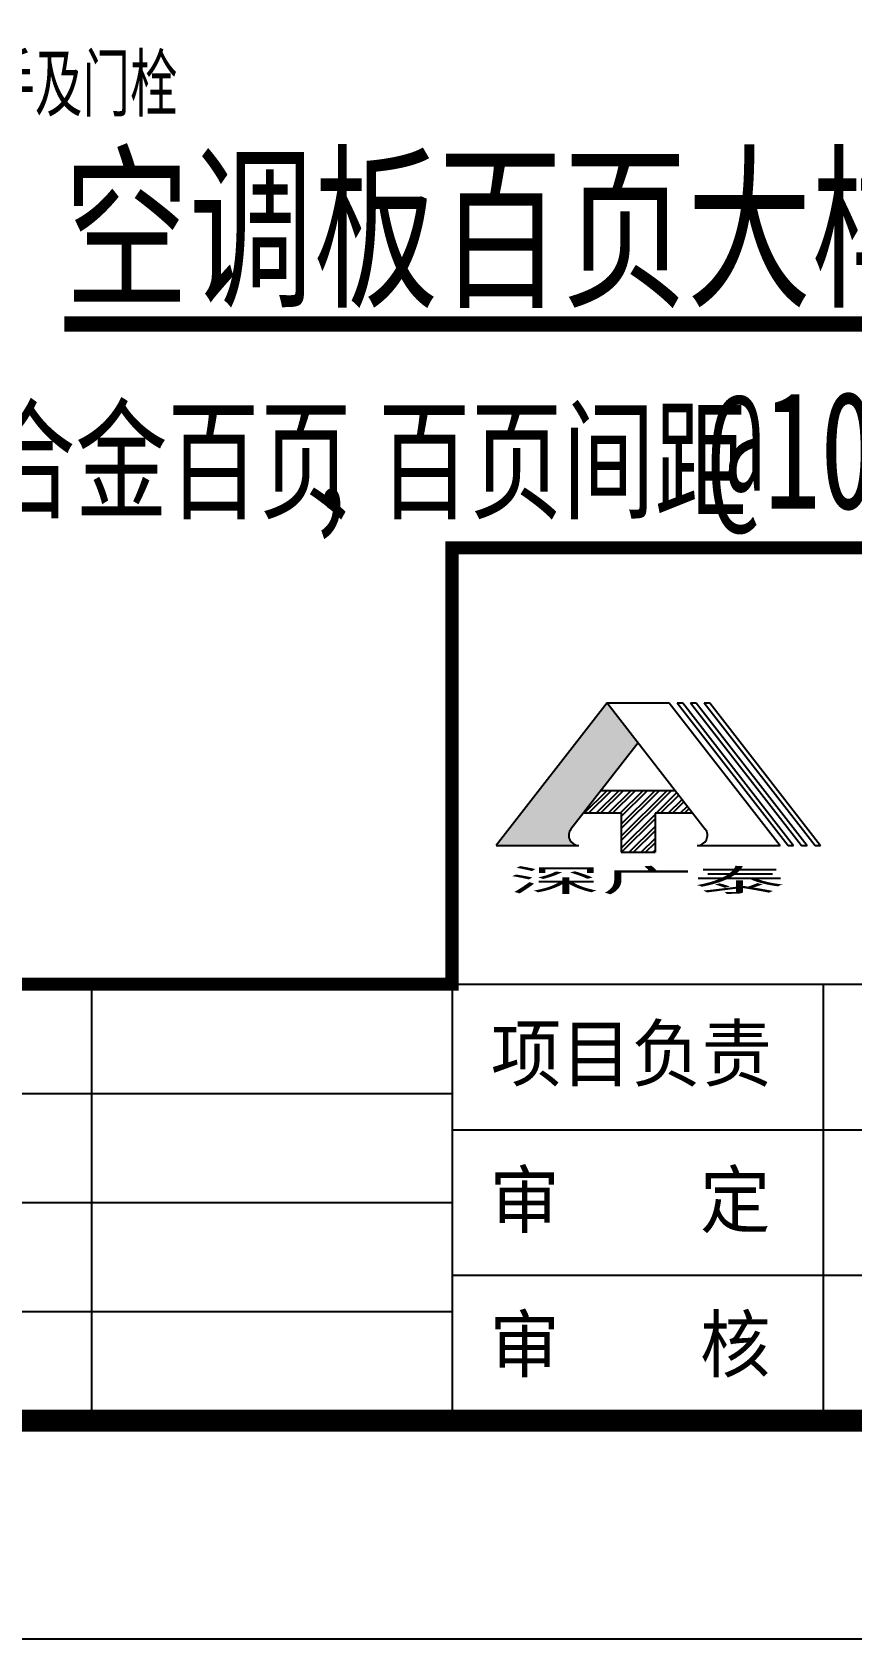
# Model space of a CAD drawing. Extents: x 718358 to 1668613, y -348838 to -159582.
# Drawn here: x 955151 to 957029, y -267041 to -263360 of the extents above; entities that cross this region are included whole.
import ezdxf

# ---------------------------------------------------------------- set-up
doc = ezdxf.new("R2010")
doc.units = 0
doc.header["$LTSCALE"] = 1000
for name, color, linetype in [('建-图框', 4, 'Continuous'), ('建-引出', 3, 'Continuous'), ('建-符号', 3, 'Continuous'), ('建-符号说明', 7, 'Continuous'), ('建-表格', 7, 'Continuous')]:
    doc.layers.add(name, color=color, linetype=linetype)
doc.styles.add('-宋体', font='', dxfattribs={"width": 0.8})
doc.styles.add('_TCH_DIM', font='gt单线西文.shx', dxfattribs={"width": 0.8, "bigfont": 'gt单线中文.shx'})
doc.styles.add('单线字', font='', dxfattribs={"width": 0.7})
doc.styles.add('图框', font='')
doc.styles.add('黑体字', font='simhei.ttf', dxfattribs={"width": 0.7})
doc.styles.get('-宋体').set_extended_font_data('NSimSun')
doc.styles.get('单线字').set_extended_font_data('SimSun')
doc.styles.get('图框').set_extended_font_data('SimSun')

msp = doc.modelspace()

# ---------------------------------------------------------------- hatches: boundary and pattern name
at = {"layer": '建-图框'}
msp.add_hatch(color=256, dxfattribs=at).paths.add_polyline_path([(956539.1, -264988.2), (956468, -264896.8), (956213.8, -265223.4), (956403.6, -265223.4, -0.624253), (956385.2, -265185.9)])
h = msp.add_hatch(dxfattribs=at)
h.set_pattern_fill('STEEL', color=256, scale=155.457063, style=0)
h.set_pattern_definition([(45, (1061757.052, -319675.992), (-13.740593, 13.740593), []), (45, (1061757.052, -319666.276), (-13.740593, 13.740593), [])])
h.paths.add_polyline_path([(956500.4, -265238.9), (956577.8, -265238.9), (956577.8, -265149.5), (956664.7, -265149.5), (956624.5, -265097.9), (956453.7, -265097.9), (956413.6, -265149.5), (956500.4, -265149.5)])

# ---------------------------------------------------------------- linework, layer by layer
for p, q in [((965112.8, -264541.4), (956112.8, -264541.4)), ((956112.8, -264541.4), (956112.8, -266541.4)), ((956468, -264896.8), (956213.8, -265223.4)), ((956468, -264896.8), (956693, -265185.9)), ((956468, -264896.8), (956610.2, -264896.8)), ((956610.2, -264896.8), (956864.4, -265223.4)), ((956628.3, -264896.8), (956641.2, -264896.8)), ((956628.3, -264896.8), (956882.5, -265223.4)), ((956641.2, -264896.8), (956895.4, -265223.4)), ((956659.3, -264896.8), (956672.2, -264896.8)), ((956659.3, -264896.8), (956913.5, -265223.4)), ((956672.2, -264896.8), (956926.4, -265223.4)), ((956690.2, -264896.8), (956703.1, -264896.8)), ((956690.2, -264896.8), (956944.4, -265223.4)), ((956703.1, -264896.8), (956957.3, -265223.4)), ((956539.1, -264988.2), (956385.2, -265185.9)), ((956624.5, -265097.9), (956453.7, -265097.9)), ((956500.4, -265149.5), (956413.6, -265149.5)), ((956500.4, -265149.5), (956500.4, -265238.9)), ((956577.8, -265149.5), (956577.8, -265238.9)), ((956664.7, -265149.5), (956577.8, -265149.5)), ((956213.8, -265223.4), (956403.6, -265223.4)), ((956674.7, -265223.4), (956864.4, -265223.4)), ((956882.5, -265223.4), (956895.4, -265223.4)), ((956913.5, -265223.4), (956926.4, -265223.4)), ((956944.4, -265223.4), (956957.3, -265223.4)), ((956500.4, -265238.9), (956577.8, -265238.9)), ((952512.8, -265541.4), (965112.8, -265541.4)), ((955287.8, -266541.4), (955287.8, -265541.4)), ((956112.8, -265541.4), (965112.8, -265541.4)), ((956962.8, -265541.3), (956962.8, -266541.4)), ((952962.8, -265791.4), (956112.8, -265791.4)), ((956112.8, -265874.7), (963812.8, -265874.7)), ((952962.8, -266041.4), (956112.8, -266041.4)), ((956112.8, -266208.1), (960612.8, -266208.1)), ((952962.8, -266291.4), (956112.8, -266291.4)), ((952512.8, -266541.4), (965112.8, -266541.4))]:
    msp.add_line(p, q, dxfattribs=at)
msp.add_lwpolyline([(923562.8, -267041.4), (965612.8, -267041.4), (965612.8, -237341.4), (923562.8, -237341.4)], close=True, dxfattribs=at)
for points, const_width in [([(924812.8, -266541.4), (965112.8, -266541.4), (965112.8, -237841.4), (924812.8, -237841.4)], 50), ([(952512.8, -265541.4), (952512.8, -266541.4), (965112.8, -266541.4), (965112.8, -264541.4), (956112.8, -264541.4), (956112.8, -265541.4)], 30)]:
    msp.add_lwpolyline(points, close=True, dxfattribs=dict(at, const_width=const_width))
for centre, start, end in [((956403.6, -265200.2), 142.1016, 270), ((956674.7, -265200.2), 270, 37.8984)]:
    msp.add_arc(centre, 23.2, start, end, dxfattribs=at)
at = {"layer": '建-符号', "const_width": 35}
msp.add_lwpolyline([(955224.9, -264028.5), (957422, -264028.5)], dxfattribs=at)
at = {"layer": '建-表格'}
msp.add_line((957862.8, -266541.4), (924812.8, -266541.4), dxfattribs=at)

# ---------------------------------------------------------------- texts
at = {"layer": '建-图框', "style": '-宋体', "width": 3}
msp.add_text('深广泰 ', height=51.6, dxfattribs=at).set_placement((956243, -265329))
at = {"layer": '建-图框', "style": '图框', "oblique": 360, "width": 0.9442}
for s, p in [('项目负责', (956201.9, -265762.4)), ('审    定', (956198.9, -266097.7)), ('审    核', (956198.9, -266428.8))]:
    msp.add_text(s, height=125, rotation=0, dxfattribs=at).set_placement(p)
at = {"layer": '建-引出', "style": '_TCH_DIM', "width": 0.8}
msp.add_text('开启框上应加把手及门栓', height=143.307, dxfattribs=at).set_placement((954285.9, -263553.2))
at = {"layer": '建-符号说明', "width": 0.7}
for s, height, style, p in [('空调板百页大样', 298.73, '黑体字', (955224.9, -263958.5)), ('铝合金百页', 221.1, '单线字', (954827.6, -264451.6)), ('百页间距', 221.1, '单线字', (955943.6, -264451.6)), ('@100,', 270, '单线字', (956699.6, -264451.6)), (',', 270, '单线字', (955772.6, -264451.6))]:
    msp.add_text(s, height=height, dxfattribs=dict(at, style=style)).set_placement(p)

doc.saveas('drawing.dxf')
